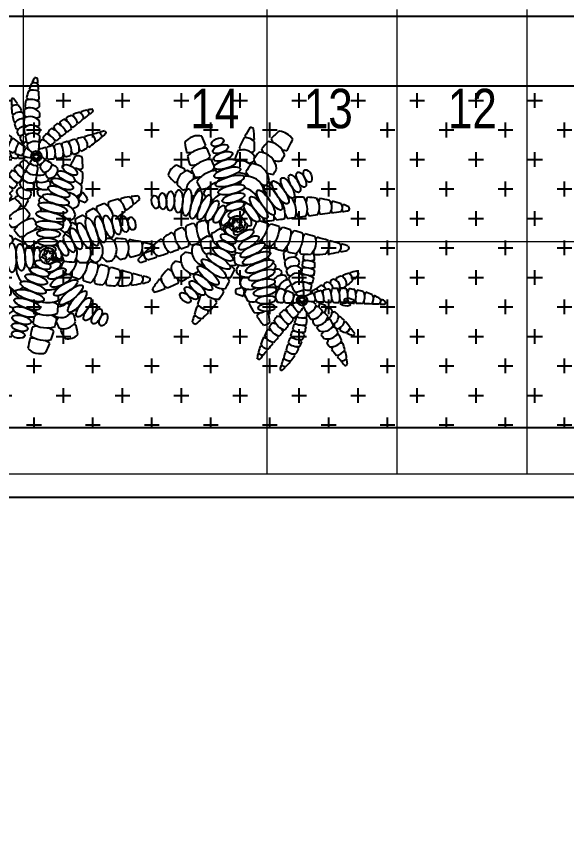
# Model space of a CAD drawing. Header units: millimetres. Extents: x -343543 to 400519, y -115663 to 104219.
# Drawn here: x -171878 to -170693, y 4196 to 5985 of the extents above; entities that cross this region are included whole.
import ezdxf

# ---------------------------------------------------------------- set-up
doc = ezdxf.new("R2010")
doc.units = ezdxf.units.MM
doc.layers.get('0').update_dxf_attribs({"color": 231, "lineweight": 0})
for name, color, linetype, lineweight in [('A-PATT', 252, 'Continuous', 9), ('A-SYMBOLS', 10, 'Continuous', 13), ('XREF MAT BANG TUONG XAY$0$$1$A-TEXT', 8, 'Continuous', 25), ('XREF MAT BANG TUONG XAY$0$01.Xref _MB T1$0$A-LITE', 8, 'Continuous', 9)]:
    doc.layers.add(name, color=color, linetype=linetype, lineweight=lineweight)
for name, color, linetype in [('XREF MAT BANG NOI THAT$0$FF-Plants', 8, 'Continuous'), ('XREF MAT BANG TUONG XAY$0$A-FNSH', 8, 'Continuous'), ('XREF MAT BANG TUONG XAY$0$A-FURN', 8, 'Continuous'), ('XREF MAT BANG TUONG XAY$0$A-PATT', 8, 'Continuous')]:
    doc.layers.add(name, color=color, linetype=linetype)
doc.styles.add('XREF MAT BANG TUONG XAY$0$Arial', font='arial.ttf', dxfattribs={"width": 0.8})

# ---------------------------------------------------------------- blocks, each defined once
blk = doc.blocks.new('XREF MAT BANG TUONG XAY$0$01.Xref _MB T1$0$TB T1')
at = {"layer": 'XREF MAT BANG TUONG XAY$0$01.Xref _MB T1$0$A-LITE', "color": 8, "ltscale": 10}
for points in [[(-2025, -500), (-4740, -500), (-4740, 1120)], [(-4215, -1000), (-4215, 0)], [(-3935, -1000), (-3935, 0)], [(-3655, -1000), (-3655, 0)], [(-1745, -1000), (-5265, -1000)], [(-5605, -1050), (-1717, -1050)]]:
    blk.add_lwpolyline(points, dxfattribs=at)
blk = doc.blocks.new('XREF MAT BANG TUONG XAY$0$nnngfnbv')
at = {"layer": 'XREF MAT BANG TUONG XAY$0$A-PATT'}
h = blk.add_hatch(dxfattribs=at)
h.set_pattern_fill('CROSS', color=8, scale=10)
h.set_pattern_definition([(0, (-9995, -5371.66), (63.5, 63.5), [31.75, -95.25]), (90, (-9979.125, -5387.54), (-63.5, 63.5), [31.75, -95.25])])
h.paths.add_polyline_path([(1950, 463.3), (-1225, 463.3), (-1225, -271.7), (1950, -271.7)])
at = {"layer": 'XREF MAT BANG TUONG XAY$0$A-FNSH', "color": 8}
for points in [[(1918.4, 613.3), (-1035, 613.3), (-1035, 513.3), (-1375, 513.3), (-1375, -421.7), (2498, -421.7)], [(1950, 463.3), (-1225, 463.3), (-1225, -271.7), (1950, -271.7)]]:
    blk.add_lwpolyline(points, close=True, dxfattribs=at)
blk = doc.blocks.new('XREF MAT BANG NOI THAT$0$YLD.Studio-03-28')
at = {"layer": 'XREF MAT BANG NOI THAT$0$FF-Plants', "color": 8}
for p, q in [((-35, 218.7), (-31.7, 218.8)), ((-32.6, 213), (-35, 218.7)), ((-30.1, 213.9), (-32.2, 220.2)), ((-32.2, 220.2), (-26.8, 216.4)), ((-30.4, 218.9), (-29.1, 218.9)), ((-29.1, 218.9), (-24.4, 223)), ((-26.8, 216.4), (-21.5, 220.3)), ((-24.4, 223), (-23, 219.2)), ((-21.5, 220.3), (-23.5, 214)), ((-22.4, 217.6), (-22.3, 217.4)), ((-22.3, 217.4), (-17, 214.2)), ((-35.4, 210), (-30.1, 213.9)), ((-28.8, 210.1), (-35.4, 210)), ((-34.2, 207), (-33.4, 210)), ((-28, 207.8), (-34.2, 207)), ((-32.9, 211.9), (-32.6, 213)), ((-26.7, 203.8), (-28.8, 210.1)), ((-24.7, 210.1), (-26.7, 203.8)), ((-22.9, 204.5), (-25.9, 206.4)), ((-18.3, 210.1), (-24.7, 210.1)), ((-23.5, 214), (-18.1, 210.2)), ((-21.8, 210.1), (-22.9, 204.5)), ((-17, 214.2), (-20.3, 211.7)), ((-15.6, -3.8), (-11.2, 0.7)), ((-13.7, 2.1), (-3.5, 3.3)), ((-4.7, -2.9), (-13.7, 2.1)), ((-9.3, 2.6), (-9.1, 2.8)), ((-9.1, 2.8), (-8, 12.4)), ((-8, 12.4), (-2.3, 9.5)), ((-3.5, 3.3), (-1.5, 13.4)), ((-1.4, 13.3), (2.8, 4.1)), ((0.9, 8.3), (9.6, 10.5)), ((2.8, 4.1), (13, 5.4)), ((13, 5.4), (5.5, -1.6)), ((8.2, 1), (13.3, -7.2)), ((9.6, 10.5), (8.8, 4.9)), ((-6.9, -7.7), (-15.6, -3.8)), ((-5.9, -9.5), (-6.9, -7.7)), ((-6.6, -13), (-4.7, -2.9)), ((0.9, -5.9), (-6.6, -13)), ((-2.6, -16), (-4.9, -11.4)), ((3.8, -8.9), (-2.6, -16)), ((9.9, -10.9), (0.9, -5.9)), ((5.7, -8.6), (3.8, -8.9)), ((5.5, -1.6), (9.9, -10.9)), ((13.3, -7.2), (8.6, -8))]:
    blk.add_line(p, q, dxfattribs=at)
for centre, major_axis, ratio, start_param, end_param in [((126.9, 295.3), (154, 93.1), 1, 2.093129, 2.150944), ((-28.1, 370.1), (12.5, 1.4), 1, 1.147291, 1.658613), ((-720.7, 297.4), (696.1, 87.9), 1, -0.019775, -0.004764), ((126.9, 295.3), (179.3, 16.1), 1, 2.620889, 2.695191), ((-31.2, 367.4), (9.85, 9.85), 1, 3.076455, 3.363905), ((-30.8, 359.4), (11.9, 3.9), 1, 0.563286, 1.731811), ((-28.1, 380.6), (7.38, 7.38), 1, 3.163446, 3.394357), ((-28.1, 380.6), (7.38, 7.38), 1, 4.211477, 4.434646), ((-720.7, 297.4), (-28, 701), 1, -1.525383, -1.508416), ((126.9, 295.3), (161.2, 80.1), 1, 2.34786, 2.432422), ((-32.7, 330.9), (24.3, 7.2), 1, 0.822084, 1.709786), ((-31.2, 367.4), (9.85, 9.85), 1, 4.411154, 4.681391), ((-720.7, 297.4), (216.7, 667.3), 1, -1.201138, -1.176629), ((97.1, 330.8), (176.4, 18), 1, 3.00218, 3.084607), ((-74.9, 320.1), (12.9, 12.9), 1, 0.82062, 1.078808), ((-77.5, 341.1), (12.9, 12.9), 1, 3.782735, 3.970709), ((-69.5, 306), (17.7, 4.5), 1, 1.070558, 1.93711), ((-251.4, 199.9), (-213.1, 68.3), 1, 4.051837, 4.11859), ((-77.5, 341.1), (12.9, 12.9), 1, 4.331164, 4.559334), ((-251.4, 199.9), (198.1, 104.1), 1, 0.044622, 0.102098), ((126.9, 295.3), (107.3, 144.5), 1, 1.995112, 2.070246), ((-37.2, 309.6), (25.6, 7.4), 1, 0.581757, 1.74589), ((-31.8, 357.1), (23.6, 1.4), 1, 3.924663, 4.201909), ((-31.8, 357.1), (22.4, 7.3), 1, 4.620625, 4.910204), ((-720.7, 297.4), (-15.9, 701.4), 1, -1.561174, -1.547304), ((-167.9, 314.9), (-4.41, 4.15), 0.874189, -0.631907, 0.605204), ((-17.2, 382.2), (160.2, 56.5), 1, 3.202232, 3.258797), ((-167.9, 314.9), (7.33, 7.53), 0.490947, 4.036545, 4.390012), ((-3805.4, -4820.8), (3697.8, 5097.1), 1, 0.010517, 0.012058), ((-158.9, 303.7), (-1.27, 9.62), 0.959793, -0.027203, 1.298202), ((-16.2, 381.1), (-165.3, 39.2), 1, 0.696456, 0.783287), ((-167.9, 314.9), (7.33, 7.53), 0.490947, -1.435337, -1.122828), ((-3804.5, -4821.9), (-5351.8, 3318.4), 1, 4.647902, 4.650212), ((-158.9, 303.7), (11.5, 11.8), 0.490947, -1.242361, -1.031338), ((97.1, 330.8), (174.1, 33.9), 1, 3.005163, 3.095157), ((-73.5, 322.7), (12.9, 12.9), 1, 3.653835, 3.878467), ((-62.8, 290.3), (17.6, 4.9), 1, 0.843157, 2.259346), ((-73.5, 322.7), (12.9, 12.9), 1, 4.614517, 4.925034), ((-251.4, 199.9), (-106.7, 196.7), 1, 4.695684, 4.712949), ((126.9, 295.3), (127.3, 127.3), 1, 2.248166, 2.319436), ((-39.7, 292.8), (24.2, 6.7), 1, 0.349234, 1.81552), ((-35.3, 339.6), (17.7, 17.7), 1, 3.237126, 3.475194), ((-35.3, 339.6), (24.9, 3.4), 1, -1.440259, -1.02539), ((-720.7, 297.4), (4.2, 701.6), 1, -1.563026, -1.550692), ((111.1, 162.3), (-108.1, 108.1), 1, -0.487515, -0.393227), ((64.4, 297.6), (-7.76, 9.92), 0.800189, 3.860592, 5.342894), ((112.1, 162.8), (-49.5, 144.6), 1, -0.132709, -0.045878), ((78.7, 305), (-7.5, 12.7), 0.490947, 0.941091, 1.224771), ((78.7, 305), (-8.66, 1.18), 0.959793, 3.11439, 4.439794), ((113.3, 163.3), (-5.5, 152.8), 1, 0.097095, 0.15366), ((90.6, 310.2), (-4.8, 8.15), 0.490947, 0.894952, 1.248419), ((90.6, 310.2), (-4.8, 8.15), 0.490947, 1.706256, 2.018765), ((-3506.3, 4685.5), (4396.4, 3576.4), 1, -1.566496, -1.564955), ((90.6, 310.2), (4.65, 2.84), 0.874189, -0.631907, 0.605204), ((-158.9, 303.7), (11.5, 11.8), 0.490947, 4.082683, 4.366363), ((-146.7, 290.5), (8.4, 11.2), 0.800189, 0.718999, 2.201301), ((-15.4, 380.1), (163.4, 46.2), 1, 3.430249, 3.524537), ((-133.3, 277.5), (9.7, 13.4), 0.671515, 0.638476, 2.368728), ((-3803.6, -4822.8), (-5285.1, 3423.6), 1, 4.664988, 4.667502), ((-146.7, 290.5), (12.6, 14.6), 0.490947, -1.176481, -0.937354), ((-3802.7, -4823.6), (3748.2, 5060.1), 1, 0.012815, 0.015), ((97.1, 330.8), (-24.9, 175.6), 1, 1.600203, 1.670446), ((-69.5, 306), (12.9, 12.9), 1, 3.610658, 3.836879), ((-57, 276.1), (17.5, 5.3), 1, 1.041301, 2.442574), ((-69.5, 306), (18, 3.1), 1, -0.858259, -0.431968), ((126.4, 276.3), (160.3, 81.9), 1, 2.561375, 2.637785), ((-33.5, 327.6), (-32, 4.1), 1, 1.051212, 1.280295), ((-40.2, 273.9), (24.2, 6.7), 1, 0.34663, 1.812916), ((-33.5, 327.6), (30.9, 9.1), 1, 4.595233, 4.887164), ((-721.3, 278.5), (6.1, 701.5), 1, -1.559332, -1.54792), ((110.2, 161.7), (140.8, 59.4), 1, 1.700812, 1.771763), ((36.8, 280.2), (-11.3, 13.2), 0.490947, 0.612122, 1.183947), ((36.8, 280.2), (-11.3, 13.2), 0.490947, 3.820292, 5.530953), ((110.2, 161.7), (-108.1, 108.1), 1, -0.371224, -0.289813), ((49.9, 289), (-10.5, 13.9), 0.490947, 0.705769, 1.183947), ((49.9, 289), (-9.3, 11.6), 0.671515, 3.780069, 5.510321), ((64.4, 297.6), (-9.7, 14.4), 0.490947, 0.847911, 1.176828), ((64.4, 297.6), (-9.7, 14.4), 0.490947, 1.965112, 2.204238), ((-3508.5, 4684.5), (-3637.9, 4345.7), 1, 3.126715, 3.12923), ((78.7, 305), (-7.5, 12.7), 0.490947, 1.899231, 2.110255), ((-3507.5, 4685), (-3612.4, 4366.9), 1, 3.135264, 3.137574), ((-146.7, 290.5), (12.6, 14.6), 0.490947, 3.989504, 4.318421), ((-14.5, 379.4), (-167.6, 27.8), 1, 0.84524, 0.926651), ((-120, 266), (10.9, 16), 0.490947, 0.678699, 2.38936), ((-133.3, 277.5), (11.8, 15.3), 0.490947, -1.152148, -0.795463), ((-110.5, 270.5), (-7.85, 7.1), 0.416275, 3.141593, 9.424778), ((-106.1, 255.3), (9.9, 16.6), 0.490947, 0.603982, 2.465473), ((-3802.7, -4823.6), (3746.6, 5061.2), 1, 0.009963, 0.011888), ((-99.4, 272.5), (-7.85, 7.1), 0.416275, 3.141593, 9.424778), ((-120, 266), (10.9, 16), 0.490947, -1.152148, -0.707001), ((-3802.7, -4823.6), (-5699.6, 2677.4), 1, 4.521646, 4.52347), ((97.1, 330.8), (-125.4, 125.4), 1, 1.0565, 1.112329), ((-62.8, 290.3), (18.2, 1.6), 1, 4.16472, 4.507719), ((-51.2, 259.9), (17.6, 5), 1, 1.11615, 2.491989), ((-34.8, 318.8), (38.3, 15.4), 1, 3.860214, 4.06393), ((-36.5, 255.6), (24.1, 6.9), 1, 0.525946, 2.02247), ((125, 298.9), (170, 59.2), 1, 2.943454, 3.012207), ((-34.8, 318.8), (39.3, 12.6), 1, 4.615045, 4.778236), ((-720.6, 285.1), (47.7, 700), 1, -1.530529, -1.51896), ((110.2, 161.7), (122.8, 91), 1, 1.683103, 1.75189), ((12.2, 260.4), (-12.7, 11.8), 0.490947, 3.756496, 5.600887), ((110.2, 161.7), (-135.5, 70.8), 1, -0.447445, -0.381296), ((24.2, 270.7), (-12, 12.5), 0.490947, 0.587277, 1.183947), ((24.2, 270.7), (-12, 12.5), 0.490947, 3.745574, 5.607066), ((36.8, 280.2), (-11.3, 13.2), 0.490947, 1.989445, 2.434591), ((-3509.4, 4683.9), (-3727.1, 4269.5), 1, 3.100959, 3.102883), ((49.9, 289), (-10.5, 13.9), 0.490947, 1.989445, 2.346129), ((-3509.4, 4683.9), (4426, 3539.8), 1, -1.56581, -1.563625), ((1735.2, -5818.2), (6085.5, 1618.5), 1, 1.570168, 1.571709), ((-133.3, 277.5), (11.8, 15.3), 0.490947, 3.847362, 4.32554), ((-14.5, 379.4), (-155.6, 68), 1, 1.208042, 1.278992), ((-120, 266), (10.9, 16), 0.490947, 3.753714, 4.32554), ((-91.7, 245.5), (8.9, 17.1), 0.490947, 0.614903, 2.459294), ((-106.1, 255.3), (9.9, 16.6), 0.490947, -1.152148, -0.692206), ((-3802.7, -4823.6), (-5360.7, 3304), 1, 4.632097, 4.634029), ((-76.6, 236.5), (7.9, 17.6), 0.490947, 0.701694, 2.380415), ((-91.7, 245.5), (8.9, 17.1), 0.490947, -1.152148, -0.763559), ((-3802.7, -4823.6), (-5126.9, 3656.3), 1, 4.696406, 4.698617), ((97.1, 330.8), (165.5, 63.8), 1, 3.144178, 3.184993), ((-57, 276.1), (12.9, 12.9), 1, 3.443401, 3.816748), ((-44.9, 246.3), (17.7, 4.4), 1, 1.692739, 2.549569), ((97.1, 330.8), (166, 62.3), 1, 3.239772, 3.303996), ((-41, 285.1), (17.7, 17.7), 1, 3.51061, 3.720912), ((-34.5, 238.3), (24.1, 7), 1, 0.623023, 1.976347), ((127.6, 283.9), (176.1, 36.9), 1, 3.081133, 3.153915), ((-39.6, 280.4), (17.7, 17.7), 1, 4.607864, 4.865684), ((-720, 286), (-701.5, 6.3), 1, 3.0954, 3.110587), ((110.2, 161.7), (137.8, 66.2), 1, 1.97756, 2.055063), ((0.8, 249.5), (-13.4, 11.1), 0.490947, 0.772729, 1.183947), ((0.8, 249.5), (-13.4, 11.1), 0.490947, 3.843286, 5.522008), ((12.2, 260.4), (-12.7, 11.8), 0.490947, 0.644013, 1.183947), ((-3509.4, 4683.9), (4666.8, 3215.7), 1, -1.502458, -1.500526), ((24.2, 270.7), (-12, 12.5), 0.490947, 1.989445, 2.449387), ((-3509.4, 4683.9), (4624, 3276.8), 1, -1.51289, -1.511066), ((1731.7, -5820), (-1658, 6074.9), 1, 0.002676, 0.0046), ((1731.7, -5820), (-1615.6, 6086.3), 1, 0.006845, 0.00903), ((1732.8, -5819.6), (6080.1, 1638.8), 1, 1.570977, 1.573492), ((1733.9, -5819), (6080.1, 1638.9), 1, 1.568463, 1.570774), ((-1.9, 378.5), (-165.9, 36.6), 1, 2.451966, 2.538798), ((-0.6, 379.3), (142.9, 91.9), 1, -1.384301, -1.327735), ((-141.9, 231.1), (17, 5.1), 1, 2.602097, 3.077178), ((-114.8, 77.7), (158.2, 43.1), 1, 1.492263, 1.578396), ((-160.7, 229.8), (12.6, 12.6), 1, 5.680202, 6.026293), ((-126, 228.8), (17.1, 4.9), 1, 2.204083, 3.274454), ((-114.8, 77.7), (161.7, 27.1), 1, 1.480864, 1.559591), ((-111, 228.3), (17.1, 4.9), 1, 2.024853, 3.533691), ((-141.9, 231.1), (12.6, 12.6), 1, 5.915152, 6.098959), ((-114.8, 77.7), (-163.9, 0.1), 1, 4.705661, 4.762338), ((-14.5, 379.4), (139, 97.7), 1, 3.437173, 3.503321), ((-126, 228.8), (-12.6, 12.6), 1, 4.344355, 4.730658), ((-95.1, 226), (17.1, 4.9), 1, 1.825605, 3.619336), ((-106.1, 255.3), (9.9, 16.6), 0.490947, 3.728869, 4.32554), ((-114.8, 77.7), (-163.9, 2.9), 0.999998, 4.659635, 4.664546), ((-14.5, 379.4), (-169.6, 9.7), 1, 1.073324, 1.14211), ((-91.7, 245.5), (8.9, 17.1), 0.490947, 3.785606, 4.32554), ((-61.1, 228.4), (6.9, 18), 0.490947, 0.844988, 2.249936), ((-76.6, 236.5), (7.9, 17.6), 0.490947, -1.152148, -0.911655), ((-3802.7, -4823.6), (3940, 4912.2), 1, 0.037597, 0.040172), ((-51.2, 259.9), (12.9, 12.9), 1, 3.621671, 3.816748), ((-39.1, 230.1), (17.9, 3.7), 1, 1.89308, 2.40635), ((97.1, 330.8), (-101.5, 145.5), 1, 1.503452, 1.53593), ((-61.1, 228.4), (6.9, 18), 0.490947, -1.382632, -1.117508), ((-35.4, 264.1), (-23.1, 1.4), 1, 1.051839, 1.328745), ((-29.4, 220.5), (24.2, 6.8), 1, 0.898919, 2.050573), ((127.6, 283.9), (-66, 167.4), 1, 1.44855, 1.508293), ((-35.4, 264.1), (-16.3, 16.3), 1, 2.931778, 3.115115), ((-720, 286), (616.8, 334.3), 1, -0.585206, -0.557024), ((1731.7, -5820), (-1741.9, 6051.4), 1, -0.000673, 0.001759), ((110.2, 161.7), (152.6, 8.3), 1, 2.473403, 2.533368), ((-9.9, 238), (-14, 10.3), 0.490947, 3.98658, 5.391529), ((1731.7, -5820), (6040.9, 1777.8), 1, 1.561619, 1.56383), ((-3509.4, 4683.9), (4456.8, 3501), 0.999996, -1.568653, -1.568182), ((0.8, 249.5), (-13.4, 11.1), 0.490947, 1.989445, 2.229937), ((-3509.4, 4683.9), (-3616.5, 4363.5), 1, 3.118357, 3.120569), ((12.2, 260.4), (-12.7, 11.8), 0.490947, 1.989445, 2.378033), ((1731.7, -5820), (6068.4, 1681.8), 1, 1.574905, 1.576837), ((1731.7, -5820), (-1741, 6051.7), 1, -0.008287, -0.006463), ((-3, 377.9), (155, 69.4), 1, -1.435677, -1.341389), ((-55.7, 518.7), (-309.3, 1.1), 1, 1.233335, 1.283195), ((-160.7, 229.8), (12.6, 12.6), 1, 5.066836, 5.260238), ((-55.7, 518.7), (304.8, 52.5), 1, 4.258408, 4.300752), ((-141.9, 231.1), (12.6, 12.6), 1, 4.691759, 4.895835), ((-55.7, 518.7), (218.7, 218.7), 1, 3.701511, 3.734949), ((-126, 228.8), (-12.6, 12.6), 1, 3.037108, 3.325039), ((-111, 228.3), (17.2, 4.6), 1, -1.309181, -0.889153), ((-79.7, 223.1), (17.1, 5), 1, 2.442404, 3.561484), ((-14.5, 379.4), (161, 54.1), 1, 3.938294, 4.015798), ((-95.1, 226), (12.6, 12.6), 1, 4.474951, 4.815659), ((-64.8, 221.4), (17.1, 4.9), 1, 2.737371, 3.549404), ((-76.6, 236.5), (7.9, 17.6), 0.490947, 3.914322, 4.32554), ((-14.5, 379.4), (168.7, 19.6), 1, 4.249273, 4.338395), ((-49.1, 218), (12.6, 12.6), 1, 2.371043, 2.858653), ((-61.1, 228.4), (6.9, 18), 0.490947, 4.093897, 4.421075), ((-44.3, 218.2), (2.9, 15.2), 0.674119, 0.619056, 1.96912), ((-3801.9, -4824.2), (-5247.1, 3481.6), 1, 4.656891, 4.659536), ((-26.4, 214.1), (10.7, 3.3), 1, 2.51498, 8.798165), ((-4.2, 377.5), (164.8, 41.2), 1, 4.707412, 4.773561), ((526.1, -46.7), (-534.4, 43.6), 1, -0.428061, -0.382463), ((-4.2, 377.5), (166.1, 35.7), 1, -1.435097, -1.364146), ((59.7, 184.1), (29, 10.3), 1, 0.808688, 1.28377), ((-4.2, 377.5), (162.7, 48.8), 1, -1.409424, -1.328013), ((-55.7, 518.7), (86.2, 297.1), 1, 3.254285, 3.273493), ((-55.7, 518.7), (-309.1, 12.6), 1, 1.49001, 1.514148), ((-55.7, 518.7), (72.6, 300.7), 1, 3.304557, 3.338343), ((-79.7, 223.1), (12.6, 12.6), 1, 4.633718, 4.82376), ((-55.7, 518.7), (303.4, 60.2), 1, 4.487866, 4.529554), ((35.5, 81.3), (132, 77.2), 1, 1.656346, 1.73385), ((-13.7, 378.8), (130.3, 109), 1, 3.770987, 3.877921), ((-64.8, 221.4), (12.6, 12.6), 1, 4.751811, 4.987715), ((-38.5, 176.4), (19.8, 4.8), 1, 1.257993, 1.538395), ((168.9, 65.6), (175.8, 175.8), 1, 1.749512, 1.787497), ((-26.4, 214.1), (19.6, 5.5), 1, 3.665974, 4.623303), ((136, 286.7), (163.5, 80.4), 1, 3.162192, 3.211903), ((-219.2, 208.3), (-2.5, 197), 1, 4.62716, 4.640944), ((-26.4, 214.1), (18.9, 5.9), 1, 4.670835, 5.646892), ((0.2, 186), (19.7, 0.9), 1, 2.492605, 2.840702), ((-194.3, -81.1), (-341, 43.3), 1, 4.265182, 4.291331), ((-12.2, 199), (19.1, 5.2), 1, 4.498677, 5.919621), ((0.2, 186), (18.7, 6.5), 1, 1.463413, 1.78637), ((-4.2, 377.5), (-169.2, 14.4), 1, 1.633457, 1.647085), ((-194.3, -81.1), (332.5, 87.2), 1, 0.686963, 0.72865), ((-4.2, 377.5), (163.3, 46.6), 1, 4.450499, 4.528003), ((-4.2, 377.5), (164.5, 42.2), 1, 4.590669, 4.659456), ((45.9, 184.3), (-15.4, 9.3), 0.456009, 4.712389, 10.995574), ((-210.3, 182.3), (274.8, 72.5), 1, -0.238473, -0.152339), ((-252.7, -71.8), (187.4, 187.4), 1, 0.403099, 0.459664), ((35.5, 81.3), (-148.5, 36.4), 1, -0.491682, -0.425533), ((35.5, 81.3), (122.3, 91.8), 1, 1.654961, 1.723748), ((-43, 160.3), (19.5, 5.8), 1, 1.450716, 1.781814), ((168.9, 65.6), (-248.6, 4.9), 1, -0.533723, -0.478886), ((-31.6, 194.2), (19.4, 6), 1, 3.340978, 4.744634), ((-38.5, 176.4), (14.4, 14.4), 1, 6.20659, 6.525099), ((-219.2, 208.3), (194.1, 34.3), 1, -0.344998, -0.269905), ((136, 286.7), (161.5, 84.3), 1, 3.213448, 3.290852), ((12.8, 175.2), (14, 14), 1, 2.10285, 2.425749), ((0.2, 186), (19.1, 5.1), 1, 4.409152, 6.108959), ((12.8, 175.2), (14, 14), 1, 0.893491, 1.083533), ((-194.3, -81.1), (330.2, 95.5), 1, 0.616686, 0.650472), ((37.4, 169.8), (-18.9, 9.7), 0.405439, 4.712389, 10.995574), ((51.2, 157.5), (29.5, 8.9), 1, 0.454219, 1.166567), ((62.9, 216.6), (29.9, 7.6), 1, 4.47824, 4.82433), ((7404.2, 6422.6), (-6352.3, 7493.3), 1, 1.55729, 1.558831), ((-250.8, -73.1), (261.8, 41), 1, 0.939147, 1.025978), ((35.5, 81.3), (126.6, 85.6), 1, 1.922607, 1.993558), ((-4398.2, 3808.7), (-4372.4, 3605.7), 1, 3.130858, 3.132682), ((-49.9, 142.5), (20.1, 3.2), 1, 1.584425, 2.014209), ((168.9, 65.6), (175.8, 175.8), 1, 1.886405, 1.928292), ((-38.5, 176.4), (19.6, 5.3), 1, 3.264132, 4.962173), ((-219.2, 208.3), (83.9, 178.3), 1, -1.386044, -1.32182), ((-43, 160.3), (14.4, 14.4), 1, 6.051325, 6.246402), ((-15.2, 180.1), (21.8, 6), 1, 3.848498, 5.329427), ((-19.4, 195.3), (21.8, 5.8), 1, 4.079193, 5.036001), ((-9, 158.5), (16, 16), 1, 1.62073, 1.685999), ((136, 286.7), (-147, 107.6), 1, 1.299788, 1.35347), ((-152.8, 119.3), (-39.1, 157.2), 0.999998, -1.523468, -1.519833), ((29.7, 153.9), (-23, 9.4), 0.362784, 4.712389, 10.995574), ((25.1, 162.9), (14, 14), 1, 2.141547, 2.531114), ((526.1, -46.7), (138.1, 518.1), 0.999988, 1.397662, 1.398225), ((-210.3, 182.3), (225.5, 172.8), 1, -0.746111, -0.667384), ((7406.1, 6421.3), (7719.2, 6075.7), 1, 3.166088, 3.168398), ((-249.2, -74.3), (240.4, 111.5), 1, 0.552036, 0.646324), ((35.5, 81.3), (152.8, 3.6), 1, 2.59867, 2.680081), ((-4398.2, 3808.7), (3709.3, 4284.9), 1, -1.56033, -1.558406), ((-55.3, 126.5), (19.6, 5.5), 1, 1.427415, 1.933279), ((168.9, 65.6), (-235.5, 79.8), 1, -0.059773, -0.044377), ((-43, 160.3), (19.7, 5), 1, 3.119432, 4.947597), ((-49.9, 142.5), (19.6, 5.3), 1, 0.11264, 0.485987), ((-219.2, 208.3), (102.7, 168.2), 1, -1.36396, -1.323145), ((-7.9, 123.7), (26.3, 26.3), 1, 1.152024, 1.315215), ((596.9, 254.6), (622.3, 106.7), 1, 3.129017, 3.14043), ((-9.4, 164.4), (21.7, 6.3), 1, 3.632054, 4.833195), ((-7.9, 115.7), (27.1, 10.3), 1, 1.529921, 1.821852), ((-7.9, 123.7), (35.8, 10.1), 1, 0.979264, 1.182981), ((22.2, 137.5), (-22.9, 9.7), 0.362784, 4.712389, 10.995574), ((-157.2, 139.1), (114.5, 114.5), 1, 5.565279, 5.620627), ((136, 286.7), (128.8, 128.8), 1, 3.129157, 3.158314), ((12.8, 175.2), (-14, 14), 1, 2.186059, 2.216859), ((45.8, 132.1), (29.2, 9.8), 1, 0.24432, 0.891093), ((59.7, 184.1), (-21.8, 21.8), 1, 2.605271, 2.789078), ((-210.3, 182.3), (284.1, 6.8), 1, -0.199224, -0.142547), ((7407.6, 6420.1), (8439.6, 5027.4), 1, 3.298149, 3.300663), ((-247.9, -75.6), (-253.1, 78.5), 1, 4.325258, 4.406669), ((-4398.2, 3808.7), (-4350.7, 3631.9), 1, 3.131468, 3.133513), ((-61.1, 108.4), (20, 3.8), 1, 1.553919, 1.98021), ((168.9, 65.6), (247.9, 20.1), 1, 2.745054, 2.77094), ((-49.9, 142.5), (19.5, 5.8), 1, 3.143861, 4.874981), ((-219.2, 208.3), (-196.2, 17.9), 1, 2.791531, 2.84736), ((-55.3, 126.5), (19, 7.3), 1, 0.02821, 0.371208), ((599, 237.6), (446.5, 446.5), 1, 2.51248, 2.524814), ((-7.3, 147.5), (22.1, 4.8), 1, 3.700579, 4.290899), ((-4.6, 105.2), (21.4, 7.4), 1, 1.660238, 2.075107), ((15.6, 120.3), (-28.1, 8.3), 0.32034, 4.712389, 10.995574), ((-155.1, 122.2), (-53.3, 152.9), 1, 4.436484, 4.462597), ((37.3, 105.5), (29.5, 8.9), 1, 0.070833, 1.148318), ((51.2, 157.5), (29.6, 8.4), 1, 4.685359, 5.071661), ((52.6, 141.4), (18.8, 5.9), 1, -1.380608, -0.489438), ((83.9, 118.8), (19.4, 3.8), 1, 2.53236, 2.87845), ((-193.4, -80.7), (272.7, 209.2), 0.999999, 0.034329, 0.040727), ((83.9, 118.8), (14, 14), 1, 1.326609, 1.520011), ((-193.4, -80.7), (302, 164.1), 1, 0.133382, 0.183242), ((212.3, -123.4), (216.7, 130), 1, 1.183698, 1.258), ((165.1, 110.9), (16.9, 5.1), 1, -0.398908, 0.769616), ((192, 124.3), (10.4, 10.4), 1, 2.177455, 2.408366), ((212.3, -123.4), (123.9, 220.2), 1, 0.592112, 0.649927), ((179.6, 116.1), (17, 4.4), 1, 0.017414, 0.528736), ((-214.1, 102.5), (-7.06, 4.74), 0.874189, -0.631907, 0.605204), ((-4076.4, -7844.5), (-8058.9, 3636), 1, 4.682984, 4.684525), ((7409, 6418.7), (7972.1, 5739.9), 1, 3.214224, 3.216408), ((168.9, 65.6), (-241.3, 60.3), 1, 0.002879, 0.010825), ((-247.9, -75.6), (-252.5, 80.4), 1, 4.227807, 4.298758), ((-219.2, 208.3), (-195.8, 21.8), 1, 2.710852, 2.781096), ((-61.1, 108.4), (14.4, 14.4), 1, 6.040312, 6.266533), ((8.9, 102.4), (-31, 7.3), 0.300118, 4.712389, 10.995574), ((599, 237.6), (-118.6, 620.2), 1, 1.568655, 1.58163), ((27.9, 80), (29.8, 7.8), 1, 0.004255, 0.944321), ((-210.3, 182.3), (200.9, 200.9), 1, 5.229534, 5.264231), ((136.9, 287.1), (180.4, 25.2), 1, 4.162602, 4.248736), ((65.8, 129.3), (19.6, 2.8), 1, -0.991297, -0.516216), ((212.3, -123.4), (-178.7, 178.7), 1, -0.414961, -0.339827), ((101.9, 79.9), (36, 10), 1, -0.133882, 0.768981), ((161.5, 110.3), (32.8, 4.7), 1, 2.856985, 3.134232), ((212.3, -123.4), (243.2, 68.4), 1, 1.548958, 1.633521), ((130.3, 91.1), (34.3, 9.8), 1, -0.154889, 0.732814), ((174.1, 117.6), (13.8, 13.8), 1, 2.090464, 2.377913), ((-442.2, 870.6), (801.6, 572.4), 1, -1.520806, -1.503839), ((192, 124.3), (10.4, 10.4), 1, 3.225486, 3.448654), ((-442.2, 870.6), (-725.8, 665.9), 1, 3.003743, 3.018754), ((-20.7, 230.3), (-231.1, 59), 1, 0.81374, 0.870305), ((-214.1, 102.5), (8.4, 12.1), 0.490947, 4.036545, 4.390012), ((-199.1, 89), (-4, 13), 0.959793, -0.027203, 1.298202), ((-214.1, 102.5), (8.4, 12.1), 0.490947, -1.435337, -1.122828), ((-4074.9, -7845.9), (4068.9, 7849.2), 1, 0.022593, 0.024903), ((-179.2, 73.5), (9, 17.5), 0.800189, 0.718999, 2.201301), ((-199.1, 89), (13.2, 18.9), 0.490947, -1.242361, -1.031338), ((-4073.5, -7847), (4073.7, 7846.7), 1, 0.020515, 0.023029), ((7409, 6418.7), (7565.7, 6265.9), 1, 3.149351, 3.151275), ((-55.3, 126.5), (19.8, 4.5), 1, 4.229445, 4.734078), ((-69.9, 91.4), (14.4, 14.4), 1, 6.083489, 6.308121), ((-219.2, 208.3), (-162.1, 112), 0.999993, 3.177662, 3.179972), ((-247.9, -75.6), (-247.5, 94.7), 1, 4.177625, 4.243774), ((4.2, 83.9), (-31, 7.3), 0.300118, 4.712389, 10.995574), ((599, 237.6), (-135.5, 616.7), 1, 1.569186, 1.581315), ((45.8, 132.1), (29.6, 8.7), 1, 4.562886, 5.044669), ((125.8, 89.4), (32, 32), 1, 2.292971, 2.522054), ((212.3, -123.4), (237.5, 86.4), 1, 1.698623, 1.769893), ((80.3, 69.7), (33.9, 9.6), 1, -0.177157, 0.821616), ((138.4, 100.9), (24.9, 24.9), 1, 2.251134, 2.489202), ((-442.2, 870.6), (910.7, 375.3), 1, -1.318792, -1.296699), ((174.1, 117.6), (13.8, 13.8), 1, 3.425162, 3.695399), ((-19.2, 228.9), (226.4, 74.8), 1, 3.449787, 3.536618), ((-199.1, 89), (13.2, 18.9), 0.490947, 4.082683, 4.366363), ((-157.5, 58.6), (10.4, 20.7), 0.671515, 0.638476, 2.368728), ((-179.2, 73.5), (14.2, 23.1), 0.490947, -1.176481, -0.937354), ((-4072, -7847.9), (4291.6, 7729.7), 1, 0.045968, 0.048152), ((7409, 6418.7), (-7814.6, 5952.6), 1, 1.353149, 1.354972), ((-247.9, -75.6), (-225.6, 139.1), 1, 4.276146, 4.322723), ((1.8, 65), (-29.1, 3.3), 0.32034, 4.712389, 10.995574), ((20.8, 55.1), (29.6, 8.4), 1, 0.111098, 1.050224), ((37.3, 105.5), (29.7, 8.2), 1, 4.657908, 5.047475), ((-210.3, 182.3), (135.1, 250), 1, -1.44289, -1.413733), ((189.6, -137.4), (232.7, 98.6), 1, 1.646774, 1.723184), ((114.5, 84.2), (55.3, 17.3), 1, 2.954557, 3.158273), ((76.1, 43.6), (-12, 26.7), 0.32034, 1.570796326202381, 7.853981633381967), ((57.6, 55.7), (33.5, 11), 1, 0.477208, 0.781672), ((93.5, 51), (-10.8, 30), 0.300118, 1.570796326502317, 7.853981633681903), ((111.6, 56.4), (-7.7, 28.2), 0.32034, 1.570796326843089, 7.853981634022675), ((138.4, 100.9), (24.9, 24.9), 1, 3.208423, 3.306613), ((129, 62.6), (-7.2, 23.8), 0.362784, 1.570796326542845, 7.853981633722432), ((146.4, 65.9), (-5.2, 20.6), 0.405439, 1.570796326753082, 7.853981633932668), ((161.5, 110.3), (-23.4, 23.4), 1, 1.594904, 1.627151), ((163.2, 67.8), (-4.3, 17.5), 0.456009, 1.570796327003859, 7.853981634183445), ((179.3, 68.9), (-3.4, 13.9), 0.543524, 1.570796326758771, 7.853981633938357), ((-17.8, 227.8), (219.5, 93.1), 1, 3.468642, 3.56293), ((-179.2, 73.5), (14.2, 23.1), 0.490947, 3.989504, 4.318421), ((-136.6, 45.7), (11.4, 24.6), 0.490947, 0.678699, 2.38936), ((-157.5, 58.6), (12.8, 23.9), 0.490947, -1.152148, -0.795463), ((-4072, -7847.9), (-8006.9, 3749), 1, 4.686888, 4.688812), ((-114.9, 34.1), (9.9, 25.2), 0.490947, 0.603982, 2.420377), ((-136.6, 45.7), (11.4, 24.6), 0.490947, -1.152148, -0.707001), ((-4072, -7847.9), (4131.4, 7816.5), 1, 0.020191, 0.022015), ((7409, 6418.7), (7593.5, 6232.2), 1, 3.159148, 3.16108), ((-0.1, 46.9), (-24.8, 0.8), 0.362784, 4.712389, 10.995574), ((-247.9, -75.6), (-132.1, 229.7), 1, 4.701668, 4.714353), ((10.4, 29.2), (30, 7.2), 1, 0.306291, 0.866837), ((-210.3, 182.3), (200.9, 200.9), 1, 5.025432, 5.079115), ((59.2, 36.2), (-10.3, 22.6), 0.362784, 1.570796326205139, 7.853981633384725), ((215, -118.4), (178.7, 178.7), 1, 1.507122, 1.510757), ((39.1, 37.2), (32.6, 13.4), 1, 0.497671, 0.926523), ((-16.3, 226.9), (208.2, 116.3), 1, 3.476887, 3.558298), ((-157.5, 58.6), (12.8, 23.9), 0.490947, 3.847362, 4.32554), ((-92.6, 23.8), (8.5, 25.8), 0.490947, 0.614903, 2.459294), ((-114.9, 34.1), (9.9, 25.2), 0.490947, -1.152148, -0.692206), ((-4072, -7847.9), (-7987.3, 3790.7), 1, 4.686738, 4.688669), ((-69.7, 14.7), (6.9, 26.2), 0.490947, 0.701694, 1.194978), ((-92.6, 23.8), (8.5, 25.8), 0.490947, -1.152148, -0.763559), ((-4072, -7847.9), (4134.4, 7814.9), 1, 0.014988, 0.0172), ((-2, 29.3), (-21.2, 1.1), 0.405439, 4.712389, 10.995574), ((44.6, 26.3), (-10.7, 18.4), 0.405439, 4.712389, 10.995574), ((27.9, 80), (29.5, 8.9), 1, 4.597926, 4.920824), ((20.4, 21.4), (35, 3.8), 1, 0.611668, 0.904591), ((131.9, -270.5), (303.9, 46), 1, 1.410038, 1.448165), ((115, 12.4), (30.4, 8.9), 1, -1.13023, 0.600891), ((170.7, 18.8), (30.8, 7.4), 1, 2.308965, 2.535186), ((131.9, -270.5), (272.8, 141.8), 1, 0.980189, 1.050433), ((-16.3, 226.9), (-238.5, 0.2), 1, 0.960407, 1.031357), ((-135.6, -4.2), (1.6, 24.8), 0.362784, 1.570796328117058, 7.853981635296644), ((-136.6, 45.7), (11.4, 24.6), 0.490947, 3.753714, 4.32554), ((-117.2, -5.1), (-0.2, 29.3), 0.32034, 1.570796327763428, 7.853981634943015), ((-114.9, 34.1), (9.9, 25.2), 0.490947, 4.089229, 4.32554), ((-98.2, -4.2), (-0.2, 31.9), 0.300118, 1.570796327715664, 7.85398163489525), ((-79.1, -4.4), (-0.2, 31.9), 0.300118, 1.570796327681729, 7.853981634861315), ((-60.2, -3.8), (-1.9, 29.2), 0.32034, 1.570796327460503, 7.853981634640089), ((7409, 6418.7), (7542.4, 6293.9), 1, 3.153558, 3.155493), ((-46.3, 7.1), (5.4, 26.6), 0.490947, 0.844988, 1.162328), ((-69.7, 14.7), (6.9, 26.2), 0.490947, -1.152148, -0.911655), ((-4072, -7847.9), (4020.4, 7874.1), 0.999995, -0.000358, 0.000114), ((-41.7, -3.6), (-1.7, 24.8), 0.362784, 1.570796327655833, 7.853981634835419), ((-24.2, -2.6), (-0.2, 21.3), 0.405439, -0.638013, 3.222605), ((-2.2, 12.5), (18, 1), 0.456009, -0.597189, 3.712648), ((-1.7, -0.9), (16.8, 4.7), 1, 0.976365, 7.25955), ((526.1, -46.7), (-533.8, 50.7), 1, -0.031866, -0.022297), ((16.7, 8.9), (-9, 15.6), 0.456009, 0.467456, 0.526537), ((16.7, 8.9), (-9, 15.6), 0.456009, 2.146873, 5.563258), ((31.4, 15.6), (-9, 15.6), 0.456009, 4.712389, 10.995574), ((-210.3, 182.3), (117.5, 258.7), 1, 4.57275, 4.590231), ((29.8, 4.8), (30.5, 8.8), 1, -0.925589, 0.347124), ((20.4, 21.4), (-24.9, 24.9), 1, 3.981782, 4.006026), ((85.3, 10.6), (30.5, 8.8), 1, -1.194927, 0.516377), ((141.3, 15.2), (22.4, 22.4), 1, 1.840951, 1.956005), ((141.3, 15.2), (30.6, 8.5), 1, -1.009427, 0.406762), ((200.5, 17.4), (29.6, 11.3), 1, 2.222132, 2.446764), ((131.9, -270.5), (305, 38.2), 1, 1.220489, 1.310482), ((170.7, 18.8), (30.6, 8.4), 1, -0.803958, 0.062594), ((233, 15.3), (22.4, 22.4), 1, 1.930346, 2.11832), ((131.9, -270.5), (304.5, 42), 1, 1.114106, 1.196533), ((196.8, 21), (29.3, 12.2), 1, -0.642229, -0.384041), ((-185.9, -1.3), (2.5, 14.1), 0.543524, 1.570796329850885, 7.853981637030471), ((-170, -2.5), (2.5, 17.8), 0.456009, 1.570796329214219, 7.853981636393805), ((-153.2, -3.8), (2, 21.2), 0.405439, 1.570796328573082, 7.853981635752668), ((-16.3, 226.9), (-229.2, 65.8), 1, 1.354724, 1.380164), ((7409, 6418.7), (7448.6, 6404.6), 0.999996, 3.142396, 3.142759), ((-1.7, -0.9), (30.8, 7.6), 1, -0.583658, -0.076766), ((59.6, 6.6), (30.5, 8.7), 1, -1.032415, 0.085581), ((170.7, 18.8), (31.3, 4.9), 1, 3.588127, 4.014418), ((200.5, 17.4), (29.9, 10.7), 1, 3.204448, 3.514965), ((81.7, 372.8), (375.6, 96.9), 1, 4.706787, 4.764263), ((233, 15.3), (30.1, 10.1), 1, 2.93965, 3.167819), ((81.7, 372.8), (371.3, 112.2), 1, -1.545573, -1.47882), ((-16.3, 226.9), (43.9, 234.4), 0.999817, 3.101661, 3.102023), ((-12.3, -19.9), (-17.1, 5.5), 0.456009, -1.202658, 3.956111), ((9.8, -24.4), (16.4, 7.4), 0.456009, 3.676106, 8.112547), ((2.7, -9.6), (16.4, 7.4), 0.456009, 4.469975, 5.881978), ((81.7, 372.8), (125.7, 367), 1, 3.303209, 3.333224), ((59.6, 6.6), (31.6, 2.7), 1, 3.411523, 3.691925), ((81.7, 372.8), (303.3, 241.9), 1, 3.916053, 3.97089), ((85.3, 10.6), (29.7, 11), 1, 3.388901, 3.719999), ((81.7, 372.8), (385.6, 42.7), 1, 4.562726, 4.604613), ((115, 12.4), (30.1, 9.9), 1, 3.425709, 3.855493), ((-2252.9, -8538.4), (-8545.7, 2266.3), 1, 4.701636, 4.70346), ((81.7, 372.8), (274.3, 274.3), 1, 3.970904, 3.9863), ((141.3, 15.2), (30.4, 9), 1, 3.418614, 3.924478), ((81.7, 372.8), (381.6, 69.8), 1, 4.646106, 4.671992), ((81.7, 372.8), (387.2, 23.6), 1, -1.44344, -1.416014), ((359.2, -1027.9), (-505.6, 970.7), 1, -0.046419, -0.035711), ((-54, -42.2), (37.7, 10.5), 1, 2.536003, 3.99264), ((349.5, -1031.2), (-463.7, 991.4), 1, -0.028589, -0.02333), ((-87.2, -62.7), (27.7, 27.7), 1, 0.325822, 0.38925), ((-30.7, -28.1), (37.6, 10.9), 1, 2.625319, 3.656142), ((347.7, -1031), (-421.9, 1009.9), 1, -0.006631, -0.005322), ((-8.9, -9.3), (37.9, 9.8), 1, 3.330519, 3.823619), ((-19.4, -35.3), (-20.3, 6.4), 0.405439, 4.712389, 10.995574), ((9.8, -24.4), (16.4, 7.4), 0.456009, 2.859453, 3.117262), ((17.8, -39.2), (19.3, 9), 0.405439, 1.57079632768765, 7.853981634867236), ((-2252.9, -8538.4), (-8551.8, 2243.2), 1, 4.696208, 4.698132), ((-2252.9, -8538.4), (-8621.3, 1959.2), 1, 4.660334, 4.662519), ((-2251.2, -8538.7), (-8572.6, 2162.4), 1, 4.681123, 4.683637), ((-104.7, -70.8), (37.6, 11), 1, 2.336167, 3.802453), ((332, -1039.4), (-475.2, 985.9), 1, -0.016941, -0.004606), ((-158, -84.7), (48.7, 12.6), 1, 0.346459, 0.63839), ((-77.5, -59.3), (37.6, 10.8), 1, 2.340663, 3.806949), ((-144.7, -80.9), (62.1, 17), 1, 0.376175, 0.503716), ((-33.1, -68.7), (-27.3, 10.5), 0.32034, 4.712389, 10.995574), ((-26.5, -51.5), (-23.7, 7.6), 0.362784, 4.712389, 10.995574), ((26.9, -54.3), (22.1, 11.4), 0.362784, 1.570796327497962, 7.853981634677549), ((37, -69.7), (24.9, 15.4), 0.32034, 1.570796327774609, 7.853981634954195), ((146.3, 173.4), (125.2, 203), 1, 3.20818, 3.236102), ((146.3, 173.4), (218.4, 95.7), 1, 3.887248, 3.956035), ((-2249.4, -8538.8), (2847.8, 8369.9), 1, 0.047108, 0.049418), ((-2247.3, -8538.8), (-8509.7, 2398), 1, 4.704566, 4.706107), ((-130.2, -78.3), (40, 11.3), 1, 2.586623, 3.750756), ((332, -1039.4), (-534.9, 954.9), 1, -0.047903, -0.034034), ((-173.9, -95.2), (38.1, 8.9), 1, 0.469374, 0.884243), ((-144.7, -80.9), (63.1, 12.7), 1, -0.23803, -0.034314), ((-40.5, -86.2), (-30.4, 9.7), 0.300118, 4.712389, 10.995574), ((-220.4, 158.7), (243.6, 139.5), 1, -1.489547, -1.458183), ((-35.4, -48), (27.5, 7.7), 1, 3.664996, 4.302342), ((0.6, -59.3), (30.1, 2), 0.490947, 4.416405, 5.391529), ((-243.8, -91.4), (264.3, 19.5), 1, 0.009088, 0.019373), ((48.3, -84.8), (24.8, 20), 0.300118, 1.57079632810651, 7.853981635286097), ((146.3, 173.4), (-237.7, 18.9), 1, 1.348729, 1.414878), ((146.3, 173.4), (237.5, 21.4), 1, 4.428413, 4.499364), ((146.3, 173.4), (194.5, 138), 1, 4.006003, 4.087414), ((148, 173.1), (221.9, 87.3), 1, 4.351733, 4.446021), ((149.7, 173), (223.1, 84.2), 1, 4.474071, 4.560902), ((151.8, 173), (230.5, 61.3), 1, 4.668631, 4.725197), ((-163.3, -85.7), (38.1, 10.9), 1, 2.834025, 3.721727), ((332, -1039.4), (-902.9, 618.6), 1, -0.48404, -0.459531), ((-200.9, -101.6), (36.3, 6.4), 1, 0.480209, 0.769788), ((-158, -84.7), (49.3, 9.6), 1, -0.410561, -0.181478), ((-189.4, 175.3), (267.1, 86.5), 1, -1.561478, -1.485068), ((-50.6, -65.9), (27.5, 7.7), 1, 3.119645, 3.993323), ((-0.8, -86.6), (30.1, 0.2), 0.490947, 0.96074, 1.183947), ((-243.8, -91.4), (263.8, 25.2), 1, -0.115009, -0.077099), ((61.7, -99.3), (18.9, 22.3), 0.32034, 1.570796328619921, 7.853981635799506), ((75.4, -111.5), (14.6, 20.1), 0.362784, 1.570796329213647, 7.853981636393232), ((-200.9, -101.6), (36.6, 4), 1, -0.407081, -0.129834), ((-216.6, 163.7), (273.5, 63.6), 1, 4.699825, 4.77496), ((-173.9, -95.2), (37.9, 9.9), 1, -0.514776, -0.276708), ((-216.6, 163.7), (274.4, 59.5), 1, -1.461924, -1.390655), ((-86.1, -101.9), (27.3, 8.4), 1, 2.817212, 4.233401), ((164.8, -310.5), (246.9, 246.9), 1, 1.695842, 1.713107), ((-103.9, -121.7), (26.5, 10.7), 1, 0.929655, 1.355947), ((-69.8, -84.6), (27.6, 7.1), 1, 3.083987, 4.256555), ((-46.3, -104.2), (-27.9, 8.9), 0.32034, 4.712389, 10.995574), ((9598.2, -2076.1), (2025.1, 9612.5), 0.999996, 1.576143, 1.576274), ((-3.7, -113.8), (-30.1, 1.5), 0.490947, -1.152148, -0.763559), ((-0.8, -86.6), (30.1, 0.2), 0.490947, 4.156103, 5.522008), ((-3.7, -113.8), (-30.1, 1.5), 0.490947, 3.785606, 4.32554), ((-243.8, -91.4), (254, 75.5), 1, -0.413209, -0.344422), ((20.1, -82.2), (26.7, 7.5), 1, 4.4537, 5.200923), ((33.2, -130), (27.7, 1.3), 1, 1.048117, 1.324965), ((89.7, -121.8), (12.5, 17.2), 0.405439, 1.570796329326606, 7.853981636506192), ((-216.6, 163.7), (248.9, 129.9), 1, 4.329382, 4.413944), ((164.8, -310.5), (347.8, 30.3), 1, 2.442768, 2.500244), ((-125, -138.2), (28.3, 3.6), 1, 0.992036, 1.302554), ((-247.6, 98.2), (258.1, 99.8), 1, -1.338969, -1.268726), ((-52.7, -121.5), (-23.7, 7.6), 0.362784, 4.712389, 10.995574), ((-103.9, -121.7), (27.9, 5.9), 1, -0.092452, 0.13377), ((-247.6, 98.2), (-195.6, 195.6), 1, 3.074822, 3.088233), ((9598.2, -2076.1), (1960.6, 9625.9), 0.999995, 1.570929, 1.571374), ((-3.7, -113.8), (-30.1, 1.5), 0.490947, 0.614903, 2.459294), ((26.1, -105.9), (26.7, 7.5), 1, 3.832451, 5.407049), ((42.2, -151.6), (26.6, 7.9), 1, 0.822433, 1.110363), ((103.7, -131), (9.2, 15.5), 0.456009, 1.570796330207066, 7.853981637386653), ((118, -138.2), (5.5, 13.2), 0.543524, 1.570796330777153, 7.853981637956739), ((164.8, -310.5), (335.8, 95.5), 1, 2.324239, 2.390992), ((-148.5, -155.9), (20.2, 20.2), 1, 0.049122, 0.277291), ((-103.9, -121.7), (27.5, 7.8), 1, 3.041096, 3.907647), ((-148.5, -155.9), (20.2, 20.2), 1, 5.783878, 5.971852), ((-247.6, 98.2), (268.3, 67.7), 1, -1.331889, -1.241895), ((-125, -138.2), (27.5, 7.7), 1, -0.117756, 0.106875), ((-58.1, -138.3), (-20.5, 5.7), 0.405439, 4.712389, 10.995574), ((9598.2, -2076.1), (-9657.6, 1797.4), 1, -0.015287, -0.01372), ((-8.3, -140.7), (-30, 3.3), 0.490947, -1.152148, -0.762871), ((-8.3, -140.7), (-30, 3.3), 0.490947, 3.728869, 4.32554), ((249.2, -37.4), (-180.8, 180.8), 1, 1.145565, 1.150477), ((-243.8, -91.4), (235.2, 122.1), 1, -0.711068, -0.64492), ((42.2, -151.6), (27, 6.4), 1, 2.186811, 2.573114), ((249.2, -37.4), (251.4, 47), 1, 3.38012, 3.436797), ((33.2, -130), (26.6, 7.7), 1, 4.024889, 5.533726), ((-414.5, -240.6), (-94.9, 473.1), 1, -1.563798, -1.53036), ((-120.4, -138.5), (27.5, 7.7), 1, 3.333395, 3.591583), ((-247.6, 98.2), (262.8, 86.6), 1, -1.496933, -1.414506), ((-62.4, -154.5), (-17.5, 4.1), 0.456009, 4.712389, 10.995574), ((9598.2, -2076.1), (2618.5, 9468.1), 1, 1.643686, 1.64561), ((-14.4, -167.3), (-29.7, 5), 0.490947, -1.152148, -0.707001), ((-8.3, -140.7), (-30, 3.3), 0.490947, 0.603982, 2.465473), ((-14.4, -167.3), (-29.7, 5), 0.490947, 3.753714, 4.32554), ((49.3, -175.7), (19.6, 19.6), 1, 1.633109, 1.816916), ((49.3, -175.7), (19.6, 19.6), 1, 0.409717, 0.613792), ((-414.5, -240.6), (472.4, 98.4), 1, -0.058503, -0.016159), ((-65.4, -170.2), (-14.1, 2.4), 0.543524, 4.712389, 10.995574), ((9598.2, -2076.1), (-9680.1, 1672.4), 1, -0.02331, -0.021125), ((-22.1, -193.6), (-29.4, 6.7), 0.490947, -1.152148, -0.795463), ((-14.4, -167.3), (-29.7, 5), 0.490947, 0.678699, 2.38936), ((-243.8, -91.4), (223.1, 143), 1, -0.91466, -0.843709), ((249.2, -37.4), (-201.2, 157.9), 1, 1.171755, 1.250482), ((42.2, -151.6), (26.7, 7.4), 1, 4.215397, 5.285768), ((-22.1, -193.6), (-29.4, 6.7), 0.490947, 3.847362, 4.32554), ((-243.8, -91.4), (172.7, 201), 1, -1.320605, -1.239195), ((-22.1, -193.6), (-25.3, 5.1), 0.671515, 0.638476, 2.368728)]:
    blk.add_ellipse(centre, major_axis=major_axis, ratio=ratio, start_param=start_param, end_param=end_param, dxfattribs=at)
at = {"layer": 'XREF MAT BANG NOI THAT$0$FF-Plants', "color": 8, "extrusion": (0, 0, -1)}
for centre, major_axis, ratio, start_param, end_param in [((117.2, 263.6), (5.58, 2.35), 0.874189, -0.631907, 0.605204), ((55.2, 234.5), (-4.6, 18.8), 0.490947, 0.678699, 2.38936), ((71.6, 240.6), (-5.7, 18.5), 0.490947, -1.152148, -0.795463), ((71.6, 240.6), (-4.4, 15.9), 0.671515, 0.638476, 2.368728), ((88.8, 248.1), (-6.8, 18.1), 0.490947, -1.176481, -0.937354), ((88.8, 248.1), (-3.9, 13.4), 0.800189, 0.718999, 2.201301), ((104.9, 256.2), (-6.6, 15), 0.490947, -1.242361, -1.031338), ((104.9, 256.2), (4.54, 8.58), 0.959793, -0.027203, 1.298201), ((117.2, 263.6), (-4.24, 9.61), 0.490947, -1.435337, -1.122828), ((117.2, 263.6), (-4.24, 9.61), 0.490947, 4.036545, 4.390012), ((-13.1, 219.7), (-0.2, 19.3), 0.490947, 0.844988, 2.249936), ((4.3, 221.9), (-1.3, 19.3), 0.490947, -1.152148, -0.911655), ((4.3, 221.9), (-1.3, 19.3), 0.490947, 0.701694, 2.380415), ((21.5, 225.1), (-2.4, 19.2), 0.490947, -1.152148, -0.763559), ((21.5, 225.1), (-2.4, 19.2), 0.490947, 0.614903, 2.459294), ((38.5, 229.3), (-3.5, 19), 0.490947, -1.152148, -0.692206), ((38.5, 229.3), (-3.5, 19), 0.490947, 0.603982, 2.465473), ((55.2, 234.5), (-4.6, 18.8), 0.490947, -1.152148, -0.707001), ((88.8, 248.1), (-6.8, 18.1), 0.490947, 3.989504, 4.318421), ((104.9, 256.2), (-6.6, 15), 0.490947, 4.082683, 4.366363), ((21.5, 225.1), (-2.4, 19.2), 0.490947, 3.785606, 4.32554), ((38.5, 229.3), (-3.5, 19), 0.490947, 3.728869, 4.32554), ((55.2, 234.5), (-4.6, 18.8), 0.490947, 3.753714, 4.32554), ((71.6, 240.6), (-5.7, 18.5), 0.490947, 3.847362, 4.32554), ((-49.7, 192.7), (-10.7, 13.7), 0.490947, 4.035032, 5.522008), ((-49.7, 192.7), (-10.7, 13.7), 0.490947, 0.772729, 1.678136), ((4.3, 221.9), (-1.3, 19.3), 0.490947, 3.914322, 4.32554), ((-165.3, 170.6), (-6.97, 6.38), 0.874189, -0.631907, 0.605204), ((-71.4, 169.8), (-12.2, 12.3), 0.490947, 0.587277, 1.183947), ((-60.9, 181.6), (-11.5, 13), 0.490947, 3.919733, 5.600887), ((-60.9, 181.6), (-11.5, 13), 0.490947, 0.644013, 1.183947), ((-60.9, 181.6), (-11.5, 13), 0.490947, 1.989445, 2.116551), ((-165.3, 170.6), (10.9, 12.3), 0.490947, 1.706256, 2.018765), ((-146.9, 157.9), (-15.1, 0.9), 0.959793, -0.027203, 1.298202), ((-165.3, 170.6), (10.9, 12.3), 0.490947, 0.894952, 1.248419), ((-146.9, 157.9), (17, 19.2), 0.490947, 0.941091, 1.224771), ((-81.2, 157.5), (-12.9, 11.6), 0.490947, 3.820292, 5.530953), ((-81.2, 157.5), (-12.9, 11.6), 0.490947, 0.612122, 1.183947), ((-71.4, 169.8), (-12.2, 12.3), 0.490947, 3.745574, 5.607066), ((-71.4, 169.8), (-12.2, 12.3), 0.490947, 1.989445, 2.449387), ((-146.9, 157.9), (17, 19.2), 0.490947, 1.899231, 2.110255), ((-124.9, 140.4), (16.5, 14.3), 0.800189, 3.860592, 5.342894), ((-124.9, 140.4), (21.3, 21.4), 0.490947, 0.847911, 1.176828), ((-90.3, 144.6), (-11.4, 9.6), 0.671515, -1.163527, -0.772865), ((-90.3, 144.6), (-13.6, 10.8), 0.490947, 0.705769, 1.183947), ((-90.3, 144.6), (-13.6, 10.8), 0.490947, 1.989445, 2.346129), ((-81.2, 157.5), (-12.9, 11.6), 0.490947, 1.989445, 2.434591), ((-103.1, 120.9), (19.7, 16.6), 0.671515, 3.780069, 5.510321), ((-103.1, 120.9), (22.5, 20.1), 0.490947, 0.705769, 1.183947), ((-124.9, 140.4), (21.3, 21.4), 0.490947, 1.965112, 2.204238), ((-83.7, 101.7), (23.6, 18.7), 0.490947, 3.820292, 5.530953), ((-83.7, 101.7), (23.6, 18.7), 0.490947, 0.612122, 1.183947), ((-103.1, 120.9), (22.5, 20.1), 0.490947, 1.989445, 2.346129), ((-65.5, 81.3), (24.6, 17.3), 0.490947, 3.745574, 5.607066), ((-83.7, 101.7), (23.6, 18.7), 0.490947, 1.989445, 2.434591), ((-48.5, 59.9), (25.6, 15.9), 0.490947, 3.756496, 5.600887), ((-65.5, 81.3), (24.6, 17.3), 0.490947, 0.587277, 1.183947), ((-65.5, 81.3), (24.6, 17.3), 0.490947, 1.989445, 2.449387), ((-32.8, 37.6), (26.5, 14.4), 0.490947, 3.843286, 5.522008), ((-48.5, 59.9), (25.6, 15.9), 0.490947, 0.725468, 1.183947), ((-48.5, 59.9), (25.6, 15.9), 0.490947, 1.989445, 2.378033), ((-32.8, 37.6), (26.5, 14.4), 0.490947, 1.989445, 2.083734), ((-18.4, 14.4), (27.3, 12.8), 0.490947, 4.11724, 4.776912), ((43.8, -19.9), (12.4, 24.1), 0.490947, 4.153605, 4.819728), ((43.8, -19.9), (12.4, 24.1), 0.490947, 0.893439, 2.300645), ((66.8, -28.5), (11, 24.8), 0.490947, -1.152148, -1.025041), ((66.8, -28.5), (11, 24.8), 0.490947, 0.778141, 2.459294), ((90.3, -35.8), (9.5, 25.4), 0.490947, -1.152148, -0.692206), ((90.3, -35.8), (9.5, 25.4), 0.490947, 0.603982, 2.465473), ((66.8, -28.5), (11, 24.8), 0.490947, 3.785606, 4.32554), ((114.2, -41.7), (8, 25.9), 0.490947, -1.152148, -0.707001), ((114.2, -41.7), (8, 25.9), 0.490947, 0.678699, 2.38936), ((138.3, -46.2), (6.5, 26.3), 0.490947, -1.152148, -0.795463), ((138.3, -46.2), (6.2, 22.4), 0.671515, 0.638476, 2.368728), ((164.4, -49.6), (5, 26.7), 0.490947, -1.176481, -0.937354), ((90.3, -35.8), (9.5, 25.4), 0.490947, 3.728869, 4.32554), ((114.2, -41.7), (8, 25.9), 0.490947, 3.753714, 4.32554), ((138.3, -46.2), (6.5, 26.3), 0.490947, 3.847362, 4.32554), ((164.4, -49.6), (5, 19), 0.800189, 0.718999, 2.201301), ((189.6, -51.4), (2.9, 22.9), 0.490947, -1.242361, -1.031338), ((189.6, -51.4), (11.7, 7), 0.959793, -0.027203, 1.298202), ((209.8, -51.5), (1.9, 14.6), 0.490947, -1.435337, -1.122828), ((209.8, -51.5), (-8.42, 1.21), 0.874189, 2.509686, 3.746797), ((164.4, -49.6), (5, 26.7), 0.490947, 3.989504, 4.318421), ((189.6, -51.4), (2.9, 22.9), 0.490947, 4.082683, 4.366363), ((209.8, -51.5), (1.9, 14.6), 0.490947, 4.036545, 4.390012)]:
    blk.add_ellipse(centre, major_axis=major_axis, ratio=ratio, start_param=start_param, end_param=end_param, dxfattribs=at)
blk = doc.blocks.new('XREF MAT BANG NOI THAT')
at = {"color": 8}
blk.add_blockref('XREF MAT BANG NOI THAT$0$YLD.Studio-03-28', (9524, 5470.6), dxfattribs=at)
at = {"color": 8, "rotation": 213.9419082109779}
blk.add_blockref('XREF MAT BANG NOI THAT$0$YLD.Studio-03-28', (9928.9, 5536.9), dxfattribs=at)
blk = doc.blocks.new('01.Xref _MB T1')
at = {"layer": 'XREF MAT BANG TUONG XAY$0$A-FNSH', "color": 8}
blk.add_lwpolyline([(14224.99083, 5984.99999), (8959.99073, 5984.99999), (8959.99073, 5884.99999), (8620.00011, 5884.99999), (8620.00011, 1284.99999), (8379.99072, 1284.99999), (8379.99163, 2985.0003), (-15.0095, 2984.99996), (-14.99971, 4414.99998), (2365.00059, 4415.00002), (2365.00059, 4290.0096), (109.9906, 4290.00949), (109.9906, 3414.99997), (314.99999, 3414.99997), (315.00021, 3109.99998), (3934.98136, 3109.99998), (3934.97999, 9974.99976), (414.99995, 9975), (414.99995, 9785.00021), (109.99053, 9785.00021), (109.99128, 5504.99989)], dxfattribs=at)
at = {"color": 8}
blk.add_blockref('XREF MAT BANG TUONG XAY$0$01.Xref _MB T1$0$TB T1', (14209.99083, 6000.00054), dxfattribs=at)
at = {"layer": 'XREF MAT BANG TUONG XAY$0$A-FURN', "color": 8}
blk.add_blockref('XREF MAT BANG TUONG XAY$0$nnngfnbv', (9995.0005, 5371.6631), dxfattribs=at)
at = {"layer": 'XREF MAT BANG TUONG XAY$0$$1$A-TEXT', "color": 8, "style": 'XREF MAT BANG TUONG XAY$0$Arial', "width": 0.8}
for s, p in [('14', (9829.20687, 5744.60748)), ('13', (10073.92869, 5744.60748)), ('12', (10384.3155, 5744.60748))]:
    blk.add_text(s, height=85, dxfattribs=at).set_placement(p)
at = {"layer": 'A-PATT', "color": 8}
blk.add_blockref('XREF MAT BANG NOI THAT', (0, 0), dxfattribs=at)

msp = doc.modelspace()

# ---------------------------------------------------------------- block references
at = {"layer": 'A-SYMBOLS'}
msp.add_blockref('01.Xref _MB T1', (-181333.1, 0), dxfattribs=at)

doc.saveas('drawing.dxf')
